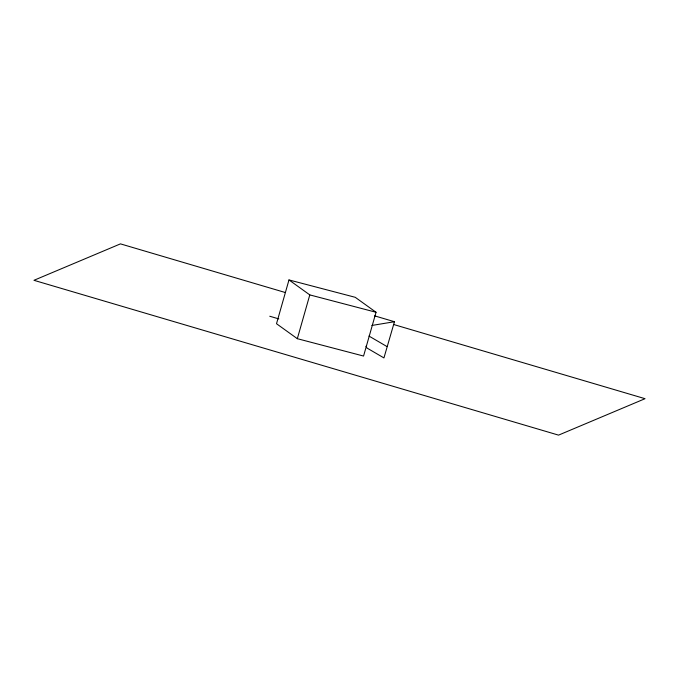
<?xml version="1.0" encoding="UTF-8"?>
<svg xmlns="http://www.w3.org/2000/svg" width="679" height="679" viewBox="0 0 679 679"><rect width="100%" height="100%" fill="white"/><g stroke="black" fill="none" stroke-linecap="round" stroke-linejoin="round"><path stroke-width="1.02" d="M374.604 315.854L394.457 321.719L383.941 357.926L367.008 348.047L365.956 346.239M288.982 279.935L276.506 323.722L297.326 338.685L363.562 356.051L376.039 312.264L355.227 297.3L288.982 279.935L309.794 294.898L376.039 312.264M297.326 338.685L309.794 294.898M371.871 325.453L394.457 321.719M285.155 292.479L120.455 243.871L33.95 280.308L558.545 435.129L645.05 398.692L393.939 324.587M269.758 316.236L278.797 318.909M368.969 336.054L386.996 346.579"/></g></svg>
